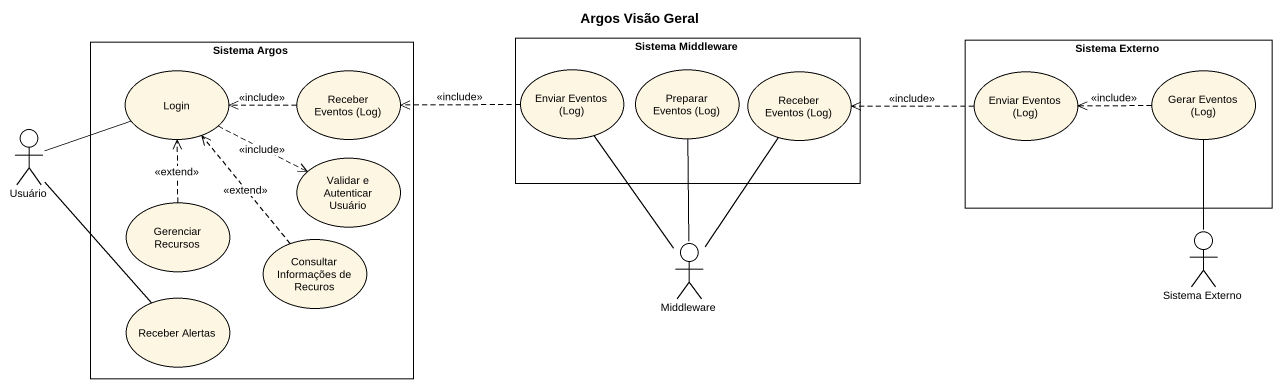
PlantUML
@startuml
title Argos Visão Geral
rectangle "Sistema Argos" as Sistema_Argos {
  usecase Login
  usecase "Receber Eventos (Log)" as Receber_Eventos_Log
  usecase "Validar e Autenticar Usuário" as Validar_e_Autenticar_Usuário
  usecase "Gerenciar Recursos" as Gerenciar_Recursos
  usecase "Consultar Informações de Recuros" as Consultar_Informações_de
  usecase "Receber Alertas" as Receber_Alertas
}
rectangle "Sistema Middleware" as Sistema_Middleware {
  usecase "Enviar Eventos (Log)" as Enviar_Eventos_Log
  usecase "Preparar Eventos (Log)" as Preparar_Eventos_Log
  usecase "Receber Eventos (Log)" as Receber_Eventos_Log_2
}
rectangle "Sistema Externo" as Sistema_Externo {
  usecase "Enviar Eventos (Log)" as Enviar_Eventos_Log_2
  usecase "Gerar Eventos (Log)" as Gerar_Eventos_Log
}
actor Usuário
actor "Sistema Externo" as Sistema_Externo_2
actor Middleware
Login .right.> Validar_e_Autenticar_Usuário : <<include>>
Receber_Eventos_Log .left.> Login : <<include>>
Enviar_Eventos_Log .left.> Receber_Eventos_Log : <<include>>
Enviar_Eventos_Log_2 .left.> Receber_Eventos_Log_2 : <<include>>
Gerar_Eventos_Log .left.> Enviar_Eventos_Log_2 : <<include>>
Usuário -right- Login
Usuário -- Receber_Alertas
Gerenciar_Recursos .up.> Login : <<extend>>
Sistema_Externo_2 -up- Gerar_Eventos_Log
Consultar_Informações_de .up.> Login : <<extend>>
Middleware -up- Enviar_Eventos_Log
Middleware -up- Preparar_Eventos_Log
Middleware -up- Receber_Eventos_Log_2
@enduml
